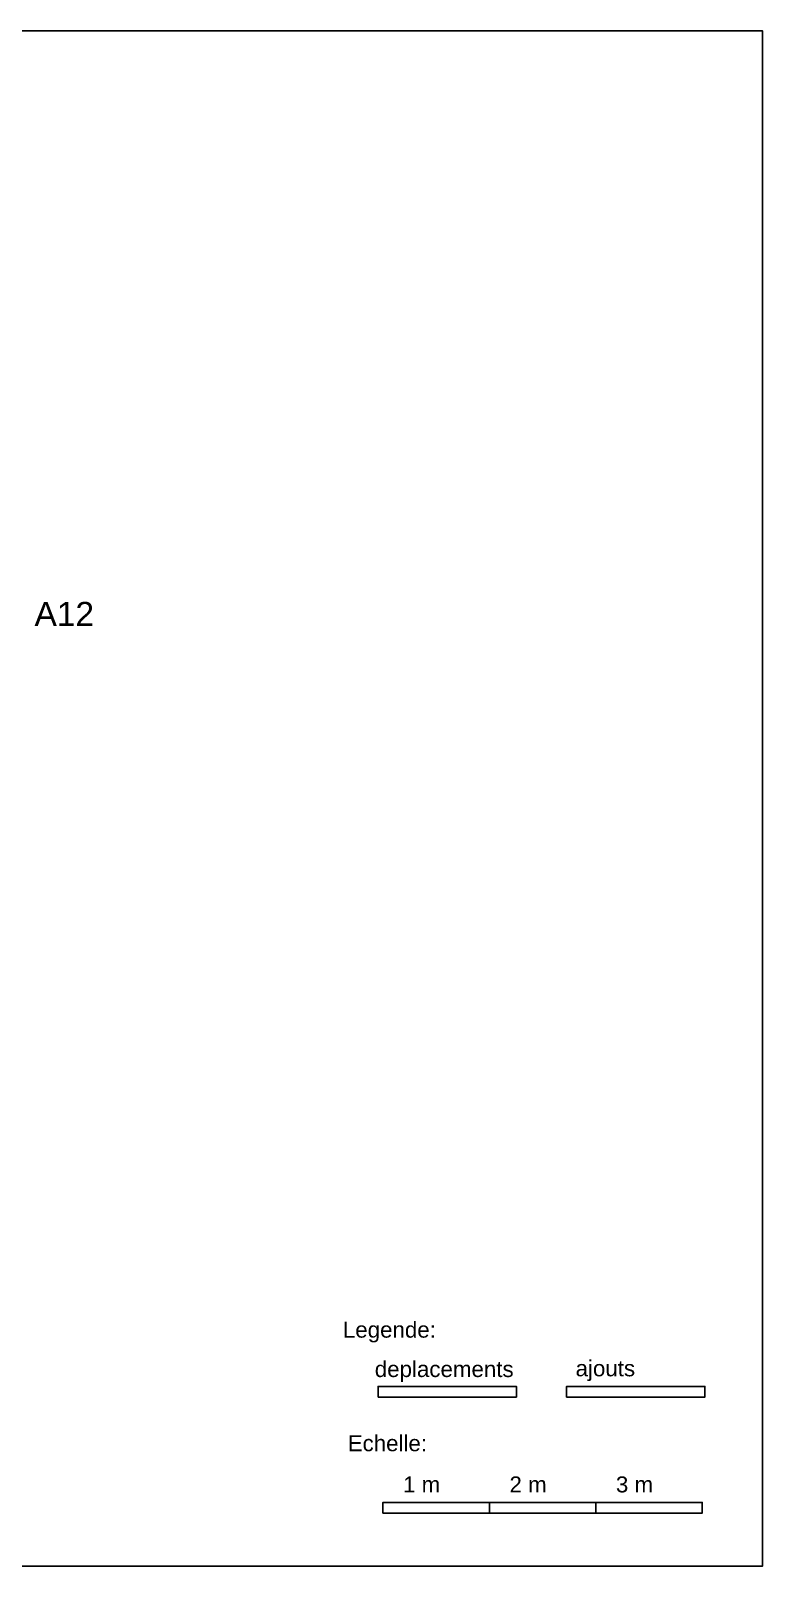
# Model space of a CAD drawing. Header units: centimetres. Extents: x -1838 to 162, y -111 to 1332.
# Drawn here: x -525 to 162, y -111 to 1332 of the extents above; entities that cross this region are included whole.
import ezdxf

# ---------------------------------------------------------------- set-up
doc = ezdxf.new("R2010")
doc.units = ezdxf.units.CM
doc.layers.add('FDPLAN_FDPLAN_FIX', color=8, linetype='Continuous', lineweight=25)
doc.styles.add('Arial', font='arial.ttf', dxfattribs={"height": 10})
doc.styles.add('Arial_1', font='arial.ttf', dxfattribs={"height": 7.5})

msp = doc.modelspace()

# ---------------------------------------------------------------- linework, layer by layer
msp.add_lwpolyline([(-1837.8, 1332), (162.2, 1332), (162.2, -110.8), (-1837.8, -110.8)], close=True)
msp.add_lwpolyline([(-1837.8, 1332), (162.2, 1332), (162.2, -110.8), (-1837.8, -110.8)], close=True)
at = {"layer": 'FDPLAN_FDPLAN_FIX'}
for points in [[(-198.9, 48.2), (-198.9, 58.2), (-68.9, 58.2), (-68.9, 48.2)], [(-21.7, 48.2), (-21.7, 58.2), (108.3, 58.2), (108.3, 48.2)], [(-194.3, -60.8), (-194.3, -50.8), (-94.3, -50.8), (-94.3, -60.8)], [(-94.3, -60.8), (-94.3, -50.8), (5.7, -50.8), (5.7, -60.8)], [(5.7, -60.8), (5.7, -50.8), (105.7, -50.8), (105.7, -60.8)]]:
    msp.add_lwpolyline(points, close=True, dxfattribs=at)

# ---------------------------------------------------------------- texts
at = {"layer": 'FDPLAN_FDPLAN_FIX', "insert": (-521.6, 795.3), "char_height": 22.5, "width": 96.203, "attachment_point": 1, "style": 'Arial_1'}
msp.add_mtext('A12', dxfattribs=at)
at = {"layer": 'FDPLAN_FDPLAN_FIX', "lineweight": 13, "char_height": 15, "width": 124.87, "attachment_point": 2, "line_spacing_factor": 0.941778, "style": 'Arial'}
for s, insert in [('Legende:', (-188.2, 119)), ('deplacements', (-136.7, 82)), ('ajouts', (14.7, 82.7)), ('Echelle:', (-190.1, 12.3)), ('1 m', (-157.9, -26.4)), ('2 m', (-57.9, -26.4)), ('3 m', (42.1, -26.4))]:
    msp.add_mtext(s, dxfattribs=dict(at, insert=insert))

doc.saveas('drawing.dxf')
